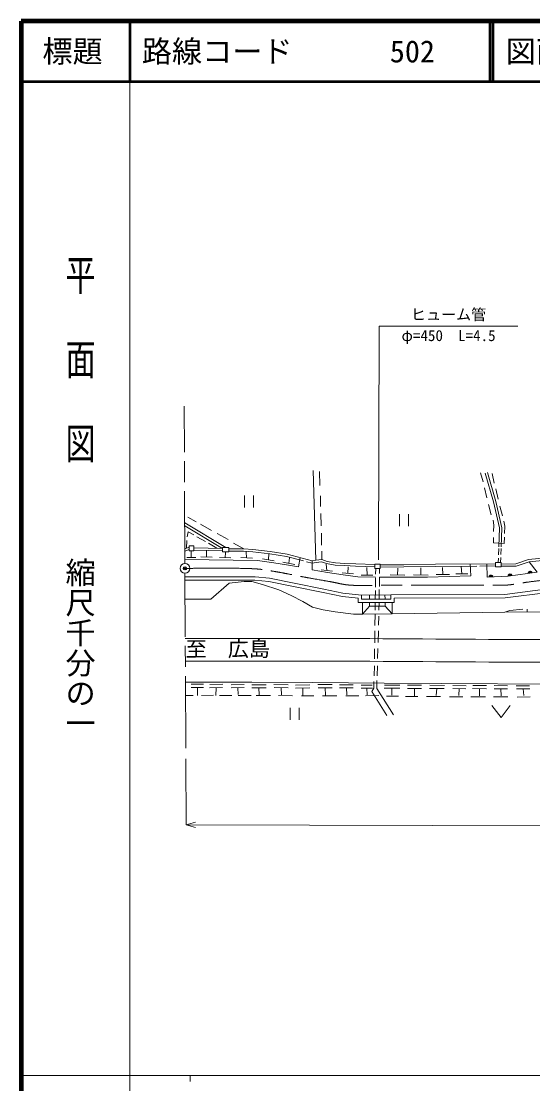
# Model space of a CAD drawing. Units: millimetres, scale not verified. Extents: x 40000 to 680000, y 20000 to 380000.
# Drawn here: x 40000 to 124848, y 203642 to 380000 of the extents above; entities that cross this region are included whole.
import ezdxf
from ezdxf.enums import TextEntityAlignment as Align

# ---------------------------------------------------------------- set-up
doc = ezdxf.new("R2010")
doc.units = ezdxf.units.MM
doc.header["$LTSCALE"] = 1000
doc.header["$PDMODE"] = 32
doc.header["$PDSIZE"] = 500
doc.linetypes.add('CHAIN', pattern=[18.5, 12, -1.5, 3.5, -1.5])
for name, color, linetype, lineweight in [('M-BGD', 7, 'Continuous', 13), ('M-BMK', 2, 'CHAIN', 13), ('M-BMK-SRVR', 3, 'Continuous', 13), ('M-STR-HTXT', 7, 'Continuous', 13), ('M-TTL', 2, 'Continuous', 140), ('M-TTL-BAND', 7, 'Continuous', 13), ('M-TTL-LINE', 7, 'Continuous', 50)]:
    doc.layers.add(name, color=color, linetype=linetype, lineweight=lineweight)
for name, color, linetype in [('M-BGD-HTXT', 7, 'Continuous'), ('M-OTRS', 6, 'Continuous'), ('M-TTL-TXT', 7, 'Continuous')]:
    doc.layers.add(name, color=color, linetype=linetype)
doc.styles.add('@ＭＳ ゴシック', font='')
doc.styles.add('ＭＳ ゴシック', font='')
doc.styles.get('@ＭＳ ゴシック').set_extended_font_data('@MS Gothic')
doc.styles.get('ＭＳ ゴシック').set_extended_font_data('MS Gothic')

# ---------------------------------------------------------------- blocks, each defined once
blk = doc.blocks.new('田')
at = {"color": 7, "linetype": 'Continuous', "lineweight": 13}
for p, q in [((-0.75, 1), (-0.75, -1)), ((0.75, -1), (0.75, 1))]:
    blk.add_line(p, q, dxfattribs=at)
blk = doc.blocks.new('畑')
at = {"color": 7, "linetype": 'Continuous', "lineweight": 13}
for p, q in [((-1.5, 1), (0, -1)), ((0, -1), (1.5, 1))]:
    blk.add_line(p, q, dxfattribs=at)

msp = doc.modelspace()

# ---------------------------------------------------------------- linework, layer by layer
at = {"layer": 'M-BGD'}
for p, q in [((88874, 290560), (88432, 305426)), ((89522, 302954), (89496, 305260)), ((116187, 305070), (116606, 303557)), ((118337, 300210), (116967, 304986)), ((118724, 300309), (117351, 305096)), ((118471, 303312), (118115, 304926)), ((116822, 302528), (117242, 300900)), ((119119, 300667), (118725, 302371)), ((89649, 299479), (89615, 301200)), ((119321, 295891), (118337, 300210)), ((119722, 295929), (118724, 300309)), ((89759, 296250), (89708, 298318)), ((117509, 299794), (117967, 298091)), ((119818, 297934), (119399, 299536)), ((67117, 296737), (73941, 292677)), ((67605, 297685), (69017, 296884)), ((69741, 296503), (71585, 295486)), ((118284, 297213), (118373, 296349)), ((118373, 296349), (118361, 295306)), ((120208, 296209), (120039, 297023)), ((67119, 296236), (73391, 292504)), ((67545, 294424), (67685, 295238)), ((67685, 295238), (68600, 294780)), ((72513, 294952), (74306, 293985)), ((89793, 293063), (89802, 295021)), ((119212, 292789), (119321, 295891)), ((119611, 292760), (119722, 295929)), ((120158, 294980), (120208, 296209)), ((67396, 292547), (67482, 293788)), ((67864, 292935), (67864, 292095)), ((68644, 292935), (67864, 292935)), ((68644, 292935), (68644, 292095)), ((69122, 294449), (70571, 293661)), ((71041, 293356), (72426, 292519)), ((75221, 293388), (76898, 292425)), ((118362, 294308), (118343, 293403)), ((118343, 293403), (120106, 293335)), ((120106, 293335), (120140, 294352)), ((67864, 292717), (67136, 292453)), ((67864, 292313), (67137, 292049)), ((68944, 291005), (67463, 291005)), ((67864, 292095), (68644, 292095)), ((68204, 291005), (68204, 291987)), ((73391, 292504), (68644, 292581)), ((73391, 292124), (68644, 292201)), ((71657, 291023), (69794, 291107)), ((70725, 291065), (70712, 292080)), ((73391, 291906), (73391, 292677)), ((74421, 292677), (73391, 292677)), ((73391, 291906), (74421, 291906)), ((73817, 290946), (73896, 291828)), ((74421, 291906), (74421, 292677)), ((74421, 292425), (76898, 292425)), ((74421, 292045), (76887, 292045)), ((76887, 292045), (78390, 291953)), ((76898, 292425), (78424, 292332)), ((77380, 290939), (77320, 291921)), ((78390, 291953), (81243, 291625)), ((78424, 292332), (81297, 292001)), ((80995, 290621), (81049, 291669)), ((81243, 291625), (84015, 291146)), ((81297, 292001), (84094, 291518)), ((84015, 291146), (86796, 290437)), ((84094, 291518), (88281, 290450)), ((89866, 290645), (89852, 292054)), ((119164, 291418), (119201, 292484)), ((119520, 290177), (119549, 290996)), ((119566, 291474), (119601, 292463)), ((129672, 291205), (124169, 290648)), ((67144, 290634), (79178, 290519)), ((74760, 290916), (72873, 290976)), ((78341, 290903), (76418, 290975)), ((79178, 290519), (81886, 290100)), ((81951, 290465), (80040, 290776)), ((81886, 290100), (84314, 289699)), ((85370, 289821), (83375, 290239)), ((84314, 289699), (85980, 289432)), ((84373, 290030), (84485, 290952)), ((85980, 289432), (86268, 290964)), ((87345, 290297), (88268, 290061)), ((88281, 290450), (88243, 288969)), ((88268, 290061), (88925, 290183)), ((88281, 290450), (88874, 290560)), ((88874, 290560), (89866, 290645)), ((88925, 290183), (89819, 290260)), ((89819, 290260), (90642, 289980)), ((89866, 290645), (90739, 290348)), ((90702, 288826), (90602, 289871)), ((90642, 289980), (92085, 289703)), ((90739, 290348), (92129, 290081)), ((92085, 289703), (93664, 289638)), ((92129, 290081), (93680, 290018)), ((93664, 289638), (95467, 289562)), ((93680, 290018), (95483, 289942)), ((94165, 288388), (94245, 289453)), ((95467, 289562), (98674, 289429)), ((95483, 289942), (98677, 289809)), ((97360, 288060), (97310, 289314)), ((98672, 289154), (98677, 289900)), ((99547, 289893), (98677, 289900)), ((99542, 289147), (99547, 289893)), ((103440, 289421), (99544, 289400)), ((103437, 289801), (99546, 289780)), ((108719, 289858), (103437, 289801)), ((108723, 289478), (103440, 289421)), ((106287, 288099), (106287, 289274)), ((118660, 289967), (108719, 289858)), ((115579, 289553), (108723, 289478)), ((109939, 288169), (109889, 289334)), ((113074, 288269), (112994, 289473)), ((114552, 287939), (114476, 289921)), ((118660, 289587), (116056, 289559)), ((117247, 289952), (117273, 287735)), ((118660, 289442), (118660, 290177)), ((119630, 290177), (118660, 290177)), ((118660, 289442), (119630, 289442)), ((119120, 290177), (119146, 290907)), ((119630, 289442), (119630, 290177)), ((122039, 289931), (119630, 289908)), ((122103, 289552), (119634, 289528)), ((124169, 290648), (122039, 289931)), ((124249, 290274), (122103, 289552)), ((129708, 290827), (124249, 290274)), ((125600, 288581), (124249, 290274)), ((67156, 287802), (78786, 287780)), ((81155, 287555), (78786, 287780)), ((81155, 287555), (85245, 286723)), ((88243, 288969), (90824, 288511)), ((91651, 288710), (89753, 288942)), ((90824, 288511), (93424, 288092)), ((95115, 288307), (93216, 288469)), ((93424, 288092), (95826, 287767)), ((95826, 287767), (98776, 287723)), ((98336, 288060), (96384, 288060)), ((98672, 289154), (99542, 289147)), ((98758, 286058), (98781, 287596)), ((98791, 288248), (98804, 289153)), ((99401, 286205), (99423, 287742)), ((99423, 287742), (107401, 287745)), ((99432, 288326), (99444, 289148)), ((103625, 288043), (101206, 288096)), ((102415, 288070), (102445, 289214)), ((107487, 288082), (105087, 288117)), ((107401, 287745), (114552, 287939)), ((111041, 288142), (108837, 288196)), ((114059, 288260), (112089, 288278)), ((117273, 287735), (120756, 287913)), ((120756, 287913), (125600, 288581)), ((67159, 287242), (78759, 287220)), ((71472, 284056), (74466, 286718)), ((74466, 286718), (76964, 287004)), ((76964, 287004), (78242, 287004)), ((78242, 287004), (79996, 286489)), ((81073, 287001), (78759, 287220)), ((79996, 286489), (82704, 285612)), ((81073, 287001), (85135, 286174)), ((85135, 286174), (90074, 285202)), ((85245, 286723), (90185, 285751)), ((90185, 285751), (93366, 285088)), ((120227, 284853), (127347, 285764)), ((67173, 284073), (71472, 284056)), ((82704, 285612), (84764, 284677)), ((84764, 284677), (86709, 283685)), ((90074, 285202), (93278, 284534)), ((93278, 284534), (95878, 284248)), ((93366, 285088), (96444, 284749)), ((95878, 284248), (95869, 283519)), ((96444, 284749), (96436, 284081)), ((96436, 284081), (101293, 284100)), ((96444, 284749), (101281, 284787)), ((97787, 284760), (97790, 284087)), ((98729, 284090), (98750, 285535)), ((99369, 284093), (99393, 285685)), ((100338, 284780), (100341, 284097)), ((101281, 284787), (120227, 284853)), ((101293, 284100), (101281, 284787)), ((101851, 284229), (120264, 284293)), ((101864, 283543), (101851, 284229)), ((120264, 284293), (127415, 285208)), ((86709, 283685), (88330, 282732)), ((88330, 282732), (90085, 282312)), ((90085, 282312), (92056, 281995)), ((95869, 283519), (101864, 283543)), ((96601, 281595), (96601, 283522)), ((96601, 281595), (97794, 282934)), ((97792, 283527), (97794, 282934)), ((97794, 282934), (100345, 282934)), ((98701, 282231), (98721, 283530)), ((98716, 283533), (98716, 283530)), ((99341, 282231), (99361, 283533)), ((99407, 283568), (99405, 283533)), ((100343, 283537), (100345, 282934)), ((100345, 282934), (101502, 281644)), ((101502, 281644), (101528, 283541)), ((120237, 281906), (121037, 282173)), ((121037, 282173), (123185, 282389)), ((123921, 281926), (123921, 282391)), ((92056, 281995), (95139, 281595)), ((95139, 281595), (96601, 281595)), ((96601, 281595), (101502, 281644)), ((98692, 281616), (98668, 279688)), ((99333, 281261), (99284, 279735)), ((101502, 281644), (120237, 281906)), ((120237, 281906), (133510, 281978)), ((98657, 278794), (98633, 276809)), ((99254, 278794), (99192, 276863)), ((98621, 275844), (98601, 274175)), ((99161, 275904), (99107, 274221)), ((98587, 273035), (98566, 271375)), ((99068, 272998), (99016, 271370)), ((67234, 270312), (78230, 270322)), ((68195, 269980), (70219, 269963)), ((71267, 269924), (73416, 269960)), ((74811, 269845), (76978, 269899)), ((78226, 269882), (80609, 269882)), ((78230, 270322), (88375, 270245)), ((81906, 269900), (84253, 269864)), ((85473, 269825), (87892, 269879)), ((88375, 270245), (100175, 270155)), ((89212, 269902), (91577, 269902)), ((92770, 269861), (95045, 269843)), ((98509, 270412), (98509, 269319)), ((99008, 270590), (98996, 269255)), ((100175, 270155), (109710, 270078)), ((109710, 270078), (128328, 269993)), ((67243, 268100), (68538, 268101)), ((68198, 269410), (70222, 269392)), ((69210, 269401), (69217, 268071)), ((69899, 268113), (71869, 268126)), ((71243, 269362), (73393, 269398)), ((72318, 269380), (72262, 268071)), ((72912, 268101), (74908, 268113)), ((74832, 269358), (76999, 269412)), ((75915, 269385), (75964, 268250)), ((75963, 268101), (78150, 268101)), ((78235, 269380), (80618, 269380)), ((78951, 268101), (81354, 268075)), ((79426, 269380), (79447, 268210)), ((81939, 269386), (84286, 269350)), ((82663, 268075), (84977, 268050)), ((83113, 269368), (83189, 268170)), ((85476, 269309), (87895, 269362)), ((86685, 269336), (86692, 268130)), ((89230, 269370), (91595, 269370)), ((90412, 269370), (90454, 268130)), ((92797, 269356), (95072, 269339)), ((93934, 269347), (93997, 268170)), ((96369, 269802), (98214, 269802)), ((96402, 269319), (98247, 269319)), ((97324, 269319), (97401, 268190)), ((98509, 269319), (98179, 268772)), ((98179, 268772), (100652, 264793)), ((98996, 269255), (101755, 264850)), ((100215, 269287), (102777, 269287)), ((100230, 269782), (102792, 269782)), ((101496, 269287), (101461, 268130)), ((104059, 269801), (106387, 269783)), ((104065, 269273), (106393, 269255)), ((105229, 269264), (105243, 268031)), ((107743, 269273), (110143, 269237)), ((107785, 269780), (110185, 269745)), ((108943, 269255), (108845, 268071)), ((111568, 269229), (113772, 269211)), ((111595, 269722), (113799, 269704)), ((112670, 269220), (112607, 268071)), ((114876, 269225), (117187, 269207)), ((114885, 269742), (117196, 269724)), ((116032, 269216), (116011, 268011)), ((118443, 269721), (120664, 269685)), ((118455, 269213), (120676, 269177)), ((119566, 269195), (119594, 268011)), ((122124, 269683), (124328, 269683)), ((122163, 269199), (124367, 269199)), ((123265, 269199), (123355, 268071)), ((86465, 268050), (88550, 268050)), ((89999, 268024), (92338, 268012)), ((93851, 268024), (95987, 268050)), ((97119, 268050), (99343, 268062)), ((100615, 267986), (102598, 267961)), ((103717, 267942), (105802, 267916)), ((107200, 267916), (109565, 267916)), ((111015, 267891), (113239, 267891)), ((114562, 267840), (116990, 267853)), ((118325, 267864), (120716, 267847)), ((122267, 267821), (124436, 267838))]:
    msp.add_line(p, q, dxfattribs=at)
for centre, radius, start, end in [((117919, 287707), 361, 12.67565, 173.17431), ((117918, 287719), 289, 12.67565, 173.17431), ((117917, 287731), 217, 12.67565, 173.17431), ((117917, 287744), 144, 12.67565, 173.17431), ((117916, 287756), 72.2, 12.67565, 173.17431), ((121110, 287907), 354, 16.62961, 179.06175), ((121109, 287918), 283, 16.62961, 179.06175), ((121107, 287929), 212, 16.62961, 179.06175), ((121106, 287939), 142, 16.62961, 179.06175), ((121104, 287950), 70.8, 16.62961, 179.06175), ((124420, 288377), 340, 14.6099, 181.08146), ((124418, 288385), 272, 14.6099, 181.08146), ((124417, 288393), 204, 14.6099, 181.08146), ((124416, 288401), 136, 14.6099, 181.08146), ((124415, 288409), 68, 14.6099, 181.08146)]:
    msp.add_arc(centre, radius, start, end, dxfattribs=at)
for points in [[(67202, 277547), (75944, 277546), (84686, 277569), (93429, 277544), (105114, 277511), (116800, 277376), (128485, 277351), (139155, 277329), (149825, 277401), (160495, 277394), (171730, 277387), (182965, 277359), (194199, 277308), (207487, 277248), (220774, 277109), (234061, 277051), (262016, 276928), (289971, 276955), (317926, 276858), (347758, 276754), (377590, 276524), (407423, 276439), (447985, 276324), (488548, 276420), (529111, 276316), (542438, 276282), (555765, 276207), (569092, 276152)], [(67218, 273785), (75961, 273784), (84703, 273807), (93446, 273782), (105131, 273749), (116816, 273613), (128502, 273589), (139172, 273567), (149842, 273638), (160512, 273632), (171746, 273625), (182981, 273597), (194216, 273546), (207504, 273486), (220791, 273347), (234078, 273289), (262033, 273166), (289988, 273193), (317943, 273095), (347775, 272991), (377607, 272762), (407439, 272677), (448002, 272562), (488565, 272588), (529128, 272554), (542438, 272543), (555749, 272536), (569060, 272527)]]:
    msp.add_open_spline(points, degree=3, knots=[0, 0, 0, 0, 1, 1, 1, 2, 2, 2, 3, 3, 3, 4, 4, 4, 5, 5, 5, 6, 6, 6, 7, 7, 7, 8, 8, 8, 9, 9, 9, 9], dxfattribs=at)
at = {"layer": 'M-BMK'}
for p, q in [((67146, 289987), (67031, 316136)), ((67282, 259320), (67154, 288387))]:
    msp.add_line(p, q, dxfattribs=at)
msp.add_open_spline([(67950, 289190), (70612, 289203), (73275, 289255), (75936, 289201), (77139, 289176), (78344, 289165), (79541, 289048), (80456, 288959), (81361, 288784), (82268, 288629), (83926, 288344), (85572, 287993), (87226, 287689), (88693, 287420), (90165, 287179), (91631, 286907), (92389, 286767), (93136, 286562), (93901, 286469), (94747, 286365), (95603, 286351), (96456, 286335), (97843, 286310), (99230, 286388), (100617, 286399), (106847, 286447), (113078, 286371), (119309, 286403), (119733, 286405), (120158, 286383), (120580, 286416), (121777, 286507), (122954, 286770), (124143, 286924), (126644, 287248), (129151, 287520), (131657, 287801), (133573, 288016), (135482, 288318), (137407, 288421), (138708, 288491), (140013, 288425), (141316, 288421), (144683, 288412), (148050, 288392), (151417, 288367), (156405, 288330), (161392, 288277), (166379, 288223)], degree=3, knots=[0, 0, 0, 0, 1, 1, 1, 2, 2, 2, 3, 3, 3, 4, 4, 4, 5, 5, 5, 6, 6, 6, 7, 7, 7, 8, 8, 8, 9, 9, 9, 10, 10, 10, 11, 11, 11, 12, 12, 12, 13, 13, 13, 14, 14, 14, 15, 15, 15, 16, 16, 16, 16], dxfattribs=at)
msp.add_open_spline([(67150, 289187), (67417, 289187), (67683, 289188), (67950, 289190)], degree=3, dxfattribs=at)
at = {"layer": 'M-BMK-SRVR'}
msp.add_circle((67150, 289187), 800, dxfattribs=at)
at = {"layer": 'M-OTRS'}
msp.add_point((67150, 289187), dxfattribs=at)
at = {"layer": 'M-STR-HTXT'}
for p, q in [((99381, 329363), (99246, 290590)), ((99381, 329363), (122381, 329363)), ((67313, 257590), (67378, 246606)), ((67378, 246606), (68879, 247052)), ((321664, 245931), (67378, 246606)), ((67378, 246606), (68877, 246152))]:
    msp.add_line(p, q, dxfattribs=at)
at = {"layer": 'M-TTL'}
for p, q in [((40000, 380000), (40000, 20000)), ((680000, 380000), (40000, 380000))]:
    msp.add_line(p, q, dxfattribs=at)
at = {"layer": 'M-TTL-BAND'}
for p, q in [((58000, 370000), (58000, 20000)), ((40000, 205000), (579000, 205000)), ((68000, 205000), (68000, 204000))]:
    msp.add_line(p, q, dxfattribs=at)
at = {"layer": 'M-TTL-LINE'}
for p, q in [((58000, 380000), (58000, 370000)), ((117750, 380000), (117750, 370000)), ((118250, 380000), (118250, 370000)), ((40000, 370000), (680000, 370000))]:
    msp.add_line(p, q, dxfattribs=at)

# ---------------------------------------------------------------- block references
at = {"layer": 'M-BGD', "xscale": 1000, "yscale": 1000}
for name, p in [('田', (77784, 300298)), ('田', (103487, 297209)), ('畑', (119583, 265438)), ('田', (85362, 265024))]:
    msp.add_blockref(name, p, dxfattribs=at)

# ---------------------------------------------------------------- texts
at = {"layer": 'M-BGD-HTXT', "style": 'ＭＳ ゴシック'}
msp.add_text('至\u3000広島', height=2566, rotation=0.262, dxfattribs=at).set_placement((74270, 273784), align=Align.BOTTOM_CENTER)
at = {"layer": 'M-STR-HTXT', "style": 'ＭＳ ゴシック'}
for s, p in [('ヒューム管', (110881, 329863)), ('φ=450  L=4.5', (110881, 326363))]:
    msp.add_text(s, height=1833, dxfattribs=at).set_placement(p, align=Align.BOTTOM_CENTER)
at = {"layer": 'M-TTL-BAND', "style": '@ＭＳ ゴシック', "width": 1.4}
msp.add_text('平  面  図', height=3666, rotation=270, dxfattribs=at).set_placement((49777, 306475), align=Align.MIDDLE_RIGHT)
at = {"layer": 'M-TTL-BAND', "style": '@ＭＳ ゴシック'}
msp.add_text('縮尺千分の一', height=3666, rotation=270, dxfattribs=at).set_placement((49777, 261030), align=Align.MIDDLE_RIGHT)
at = {"layer": 'M-TTL-TXT', "style": 'ＭＳ ゴシック'}
msp.add_text('標題', height=3666, dxfattribs=at).set_placement((48500, 375000), align=Align.MIDDLE_CENTER)
for s, p in [('路線コード', (60000, 375000)), ('502', (101142, 375000)), ('図面コード', (120380, 375000))]:
    msp.add_text(s, height=3666, dxfattribs=at).set_placement(p, align=Align.MIDDLE_LEFT)

doc.saveas('drawing.dxf')
